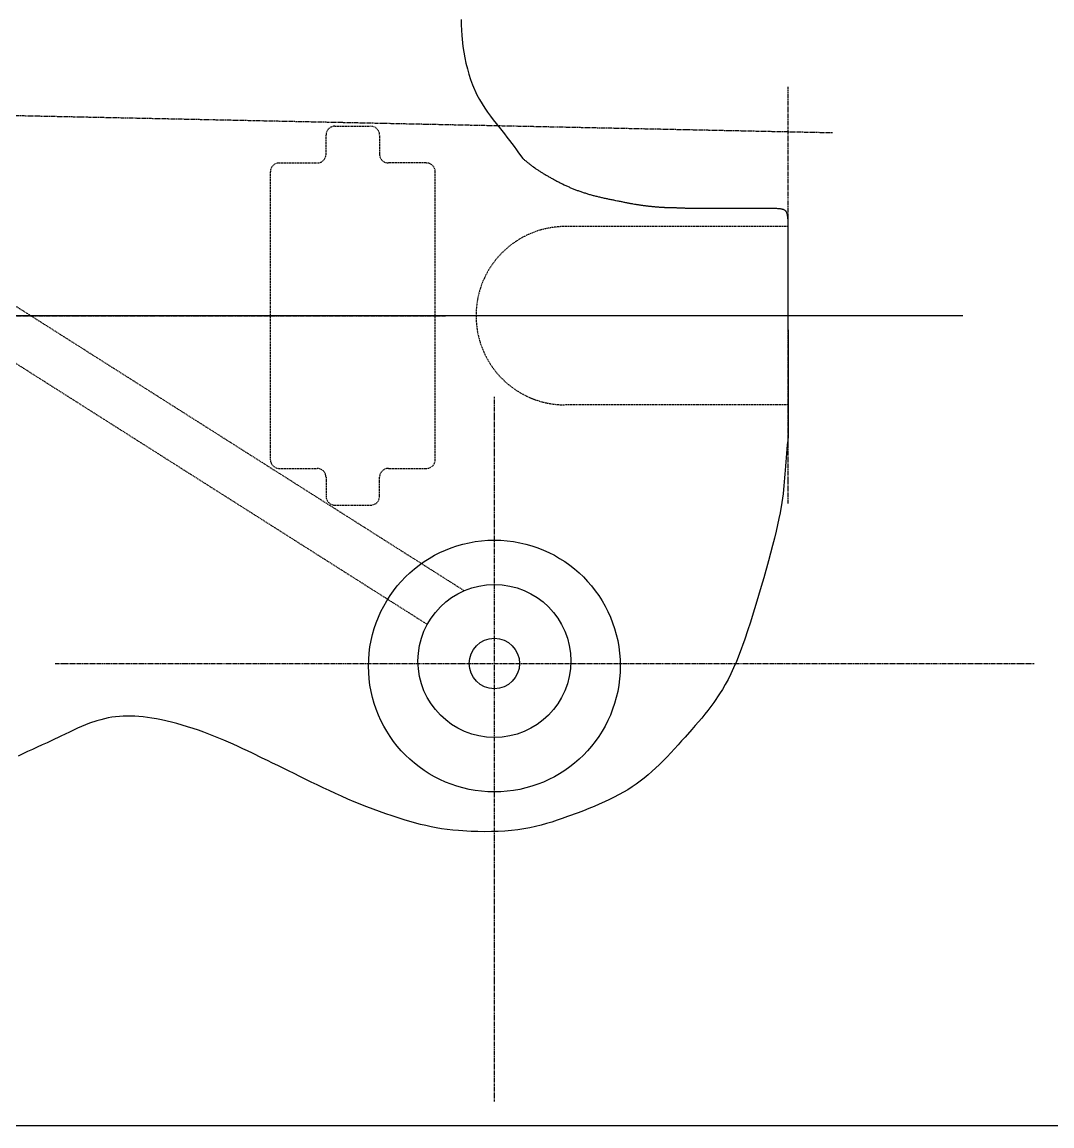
# Model space of a CAD drawing. Extents: x 38 to 1158, y 110 to 906.
# Drawn here: x 759.1 to 990.2, y 109.8 to 357.4 of the extents above; entities that cross this region are included whole.
import ezdxf

# ---------------------------------------------------------------- set-up
doc = ezdxf.new("R2010")
doc.units = 0
doc.linetypes.add('$AUXILIARY', pattern=[0.1, 0.05, -0.05])
doc.linetypes.add('$CONSTRUCTION', pattern=[0.3, 0.2, -0.05, 0, -0.05])
for name, color, linetype in [('$CONSTRUCTION', 254, '$CONSTRUCTION'), ('Body', 7, 'CONTINUOUS'), ('BORDER', 7, 'CONTINUOUS'), ('NECK', 7, 'CONTINUOUS')]:
    doc.layers.add(name, color=color, linetype=linetype)

# ---------------------------------------------------------------- blocks, each defined once
blk = doc.blocks.new('*C91')
at = {"layer": 'Body', "color": 7, "linetype": 'CONTINUOUS'}
for points in [[(930.976009, 264.510467), (930.884411, 263.532135), (930.793464, 262.556226), (930.703821, 261.585162), (930.616132, 260.621366), (930.53105, 259.66726), (930.449226, 258.725267), (930.371312, 257.797809), (930.229818, 255.996191), (930.1665, 255.124213), (930.10344, 254.260491), (930.035034, 253.391476), (929.955676, 252.503622), (929.85976, 251.583379), (929.741681, 250.617202), (929.595834, 249.591541), (929.198413, 247.307579), (928.93694, 246.025251), (928.633149, 244.647662), (928.289307, 243.179678), (927.907682, 241.626163), (927.490541, 239.991984), (927.040151, 238.282005), (926.558779, 236.501093), (925.512157, 232.745927), (924.951626, 230.784002), (924.370285, 228.78619), (923.771504, 226.77294), (923.158654, 224.764705), (922.535105, 222.781933), (921.904228, 220.845076), (921.269392, 218.974583), (920.001328, 215.514495), (919.373935, 213.960527), (918.750629, 212.523082), (918.129347, 211.190968), (917.508022, 209.952994), (916.884589, 208.797966), (916.256984, 207.714692), (915.623141, 206.69198), (914.328481, 204.783471), (913.663847, 203.876364), (912.986596, 202.991492), (912.296543, 202.124108), (911.593504, 201.269464), (910.877294, 200.422812), (910.14773, 199.579402), (909.404627, 198.734487), (907.877067, 197.02115), (907.092436, 196.145), (906.294698, 195.258975), (905.484839, 194.368948), (904.663843, 193.480792), (903.832696, 192.600381), (902.992382, 191.733589), (902.143887, 190.886289), (900.426295, 189.273664), (899.558369, 188.518679), (898.681405, 187.798245), (897.791595, 187.1098), (896.885127, 186.450781), (895.95819, 185.818625), (895.006974, 185.210769), (894.027668, 184.624652), (891.969543, 183.507379), (890.884713, 182.971486), (889.766216, 182.449401), (888.619907, 181.940881), (887.451641, 181.445685), (886.267272, 180.96357), (885.072656, 180.494295), (883.873647, 180.037617), (881.485872, 179.161084), (880.306467, 178.741347), (879.132001, 178.336853), (877.954239, 177.950975), (876.764947, 177.587084), (875.555892, 177.248552), (874.318839, 176.938752), (873.045554, 176.661056), (870.357353, 176.215462), (868.929769, 176.053393), (867.455817, 175.93142), (865.950064, 175.847418), (864.427076, 175.799263), (862.901418, 175.784831), (861.387657, 175.801998), (859.900359, 175.848638), (857.063417, 176.021846), (855.738289, 176.144704), (854.470196, 176.29178), (853.246012, 176.464191), (852.052608, 176.663052), (850.87686, 176.889482), (849.70564, 177.144596), (848.525821, 177.429511), (846.087881, 178.09321), (844.806787, 178.473759), (843.484267, 178.885767), (842.126876, 179.327543), (840.741165, 179.797395), (839.33369, 180.293632), (837.911001, 180.814561), (836.479654, 181.358491), (833.617194, 182.508588), (832.198307, 183.111119), (830.791688, 183.728362), (829.398606, 184.357104), (828.020327, 184.994131), (826.658119, 185.63623), (825.313251, 186.280187), (823.98699, 186.922788), (821.395359, 188.191068), (820.13224, 188.810856), (818.891091, 189.419653), (817.67147, 190.017464), (816.472937, 190.604296), (815.295051, 191.180153), (814.13737, 191.745042), (812.999455, 192.298967), (810.781156, 193.373953), (809.699024, 193.895049), (808.629692, 194.405353), (807.567516, 194.905019), (806.506856, 195.394201), (805.442067, 195.873052), (804.367508, 196.341727), (803.277535, 196.800379), (801.02878, 197.688232), (799.861064, 198.117253), (798.669479, 198.533952), (797.4625, 198.935565), (796.248597, 199.319331), (795.036246, 199.682488), (793.833918, 200.022273), (792.650087, 200.335925), (790.371806, 200.873778), (789.292265, 201.09304), (788.252896, 201.278625), (787.249953, 201.431275), (786.279692, 201.551733), (785.338368, 201.640742), (784.422238, 201.699044), (783.527555, 201.727383), (781.787557, 201.697139), (780.93499, 201.639797), (780.090325, 201.55399), (779.251249, 201.43899), (778.415447, 201.294068), (777.580608, 201.118494), (776.744417, 200.911542), (775.904562, 200.67248), (774.204606, 200.095117), (773.339882, 199.756065), (772.46226, 199.386233), (771.569445, 198.989135), (770.659143, 198.568286), (769.72906, 198.127202), (768.776902, 197.669396), (767.800374, 197.198384), (765.765033, 196.230797), (764.703715, 195.740543), (763.621356, 195.246879), (762.528166, 194.749059), (761.434357, 194.246336), (760.35014, 193.737963), (759.285725, 193.223193), (758.251324, 192.70128)], [(857.602377, 357.930971), (857.621003, 356.763305), (857.670471, 355.57033), (857.752613, 354.356438), (858.022246, 351.883473), (858.213165, 350.633471), (858.442673, 349.381841), (858.711187, 348.134695), (859.019125, 346.898146), (859.366906, 345.678304), (859.754947, 344.481282), (860.183668, 343.313192), (861.164818, 341.088255), (861.71676, 340.042129), (862.303113, 339.04037), (862.916353, 338.080075), (863.548958, 337.158343), (864.193403, 336.272274), (864.842167, 335.418965), (865.487726, 334.595516), (866.739137, 333.02659), (867.331675, 332.275402), (867.901302, 331.543019), (868.450883, 330.82709), (868.983282, 330.125264), (869.501362, 329.435192), (870.007986, 328.754522), (870.506019, 328.080903), (871.487767, 326.745419)]]:
    blk.add_lwpolyline(points, dxfattribs=at)
blk = doc.blocks.new('*C92')
at = {"layer": 'Body', "color": 7, "linetype": 'CONTINUOUS'}
blk.add_lwpolyline([(871.487767, 326.745419), (871.615822, 326.640327), (871.743933, 326.535269), (871.872154, 326.430278), (872.00054, 326.325386), (872.129147, 326.220628), (872.25803, 326.116038), (872.387244, 326.011647), (872.516845, 325.907491), (872.646886, 325.803601), (872.777425, 325.700012), (872.908515, 325.596757), (873.040212, 325.49387), (873.172572, 325.391383), (873.305649, 325.28933), (873.439498, 325.187745), (873.574175, 325.086661), (873.709735, 324.986111), (873.846233, 324.886129), (874.122264, 324.688001), (874.261902, 324.589908), (874.402673, 324.492428), (874.544604, 324.395508), (874.687723, 324.299093), (874.832058, 324.203129), (874.977638, 324.107562), (875.124492, 324.012337), (875.272646, 323.9174), (875.422129, 323.822697), (875.572971, 323.728174), (875.725198, 323.633776), (875.878839, 323.53945), (876.033922, 323.44514), (876.190476, 323.350794), (876.348528, 323.256355), (876.508107, 323.161771), (876.669242, 323.066987), (876.83196, 322.971949), (877.162258, 322.780892), (877.329876, 322.684789), (877.499079, 322.588351), (877.669784, 322.491664), (877.841906, 322.39481), (878.015362, 322.297872), (878.190069, 322.200934), (878.365944, 322.10408), (878.542904, 322.007393), (878.720864, 321.910956), (878.899741, 321.814852), (879.079452, 321.719165), (879.259914, 321.623979), (879.441043, 321.529377), (879.622756, 321.435441), (879.804969, 321.342257), (879.9876, 321.249906), (880.170564, 321.158473), (880.353778, 321.06804), (880.720623, 320.890511), (880.904108, 320.803564), (881.087635, 320.717847), (881.271245, 320.633339), (881.454981, 320.55002), (881.638883, 320.467869), (881.822993, 320.386864), (882.007354, 320.306985), (882.192007, 320.228211), (882.376993, 320.150521), (882.562355, 320.073894), (882.748134, 319.99831), (882.934371, 319.923748), (883.121109, 319.850186), (883.308388, 319.777605), (883.496252, 319.705982), (883.684741, 319.635298), (883.873897, 319.565531), (884.063763, 319.496661), (884.445786, 319.361526), (884.638021, 319.295224), (884.831091, 319.229756), (885.024994, 319.165121), (885.219731, 319.101321), (885.415302, 319.038354), (885.611707, 318.976222), (885.808946, 318.914924), (886.007019, 318.854459), (886.205926, 318.794829), (886.405667, 318.736032), (886.606242, 318.67807), (886.807651, 318.620941), (887.009894, 318.564647), (887.212971, 318.509187), (887.416882, 318.45456), (887.621627, 318.400768), (887.827206, 318.347809), (888.033619, 318.295685), (888.448946, 318.193938), (888.657848, 318.144308), (888.867499, 318.095471), (889.077818, 318.047384), (889.288721, 318.000007), (889.500124, 317.953296), (889.711944, 317.907211), (889.924097, 317.86171), (890.136501, 317.816751), (890.349072, 317.772292), (890.561725, 317.728292), (890.774379, 317.684709), (890.98695, 317.641501), (891.199354, 317.598627), (891.411507, 317.556045), (891.623327, 317.513713), (891.83473, 317.471589), (892.045633, 317.429633), (892.255952, 317.387801), (892.674505, 317.304346), (892.882565, 317.262657), (893.089666, 317.22103), (893.295682, 317.179529), (893.50049, 317.138215), (893.703963, 317.097151), (893.905977, 317.056401), (894.106406, 317.016025), (894.305125, 316.976087), (894.50201, 316.93665), (894.696934, 316.897775), (894.889774, 316.859526), (895.080404, 316.821966), (895.268698, 316.785155), (895.454532, 316.749158), (895.637781, 316.714037), (895.81832, 316.679853), (895.996022, 316.646671), (896.170765, 316.614552), (896.510866, 316.553754), (896.676035, 316.525179), (896.838097, 316.497793), (896.997282, 316.471533), (897.153818, 316.446336), (897.307937, 316.42214), (897.459866, 316.398882), (897.609835, 316.3765), (897.758073, 316.35493), (897.904811, 316.334112), (898.050276, 316.313981), (898.194699, 316.294476), (898.338309, 316.275534), (898.481335, 316.257093), (898.624007, 316.239089), (898.766553, 316.22146), (898.909204, 316.204145), (899.052189, 316.187079), (899.195736, 316.170201), (899.485437, 316.136758), (899.631987, 316.120085), (899.779641, 316.103454), (899.928255, 316.086906), (900.077682, 316.070483), (900.227776, 316.054227), (900.378392, 316.03818), (900.529383, 316.022383), (900.680603, 316.006878), (900.831906, 315.991706), (900.983147, 315.976909), (901.134179, 315.96253), (901.284857, 315.948609), (901.435035, 315.935189), (901.584566, 315.922311), (901.733305, 315.910016), (901.881106, 315.898347), (902.027822, 315.887346), (902.173309, 315.877053), (902.460007, 315.858761), (902.600976, 315.850827), (902.740423, 315.843665), (902.878494, 315.837212), (903.015335, 315.831406), (903.151091, 315.826183), (903.285909, 315.821481), (903.419935, 315.817238), (903.553315, 315.813391), (903.686194, 315.809878), (903.818719, 315.806636), (903.951035, 315.803602), (904.083289, 315.800715), (904.215626, 315.79791), (904.348193, 315.795127), (904.481134, 315.792302), (904.614597, 315.789372), (904.748728, 315.786276), (904.883671, 315.782951), (905.156581, 315.775361), (905.294826, 315.77099), (905.434384, 315.766243), (905.575318, 315.761163), (905.717691, 315.75579), (905.861565, 315.750168), (906.007002, 315.744337), (906.154066, 315.738339), (906.302819, 315.732216), (906.453324, 315.72601), (906.605642, 315.719762), (906.759836, 315.713514), (906.91597, 315.707308), (907.074105, 315.701185), (907.234305, 315.695187), (907.396631, 315.689356), (907.561146, 315.683734), (907.727913, 315.678361), (907.896994, 315.673281), (908.24235, 315.664163), (908.41871, 315.660198), (908.597395, 315.656631), (908.778229, 315.653444), (908.961035, 315.650616), (909.145637, 315.648129), (909.331858, 315.645963), (909.519521, 315.644101), (909.70845, 315.642522), (909.898468, 315.641208), (910.089398, 315.64014), (910.281065, 315.639298), (910.473291, 315.638663), (910.665899, 315.638217), (910.858714, 315.637941), (911.051559, 315.637815), (911.244256, 315.637821), (911.43663, 315.637938), (911.628503, 315.63815), (912.010044, 315.638776), (912.199377, 315.639155), (912.387627, 315.639567), (912.574738, 315.640008), (912.760657, 315.640474), (912.945329, 315.640962), (913.128701, 315.641468), (913.310717, 315.641988), (913.491325, 315.64252), (913.67047, 315.643058), (913.848097, 315.643601), (914.024154, 315.644143), (914.198584, 315.644681), (914.371335, 315.645213), (914.542353, 315.645733), (914.711582, 315.646239), (914.87897, 315.646727), (915.044461, 315.647193), (915.208002, 315.647634), (915.529017, 315.648426), (915.686422, 315.64877), (915.841901, 315.649079), (915.995641, 315.649356), (916.147827, 315.649603), (916.298646, 315.64982), (916.448284, 315.650011), (916.596928, 315.650175), (916.744764, 315.650317), (916.891979, 315.650437), (917.038758, 315.650536), (917.185289, 315.650618), (917.331758, 315.650684), (917.478351, 315.650735), (917.625254, 315.650773), (917.772654, 315.6508), (917.920738, 315.650819), (918.069691, 315.65083), (918.219701, 315.650836), (918.523634, 315.650838), (918.677848, 315.650838), (918.833376, 315.650838), (918.989913, 315.650838), (919.147156, 315.650838), (919.304804, 315.650838), (919.462552, 315.650838), (919.620098, 315.650838), (919.77714, 315.650838), (919.933374, 315.650838), (920.088497, 315.650838), (920.242207, 315.650838), (920.394201, 315.650838), (920.544176, 315.650838), (920.691828, 315.650838), (920.836856, 315.650838), (920.978955, 315.650838), (921.117825, 315.650838), (921.25316, 315.650838), (921.512019, 315.650838), (921.63504, 315.650838), (921.753934, 315.650838), (921.86902, 315.650838), (921.980612, 315.650838), (922.089027, 315.650838), (922.194582, 315.650838), (922.297593, 315.650838), (922.398376, 315.650838), (922.497247, 315.650838), (922.594523, 315.650838), (922.690521, 315.650838), (922.785556, 315.650838), (922.879945, 315.650838), (922.974004, 315.650838), (923.068049, 315.650838), (923.162398, 315.650838), (923.257365, 315.650838), (923.353268, 315.650838), (923.549147, 315.650838), (923.649701, 315.650838), (923.752133, 315.650838), (923.856435, 315.650838), (923.962603, 315.650838), (924.070628, 315.650838), (924.180504, 315.650838), (924.292224, 315.650838), (924.405781, 315.650838), (924.521169, 315.650838), (924.638382, 315.650838), (924.757411, 315.650838), (924.878251, 315.650838), (925.000895, 315.650838), (925.125336, 315.650838), (925.251567, 315.650838), (925.379582, 315.650838), (925.509374, 315.650838), (925.640935, 315.650838), (925.909343, 315.650838), (926.04613, 315.650831), (926.184391, 315.650784), (926.32385, 315.650657), (926.464231, 315.650409), (926.605258, 315.649999), (926.746656, 315.649389), (926.888148, 315.648536), (927.029458, 315.647402), (927.17031, 315.645946), (927.310428, 315.644128), (927.449538, 315.641907), (927.587361, 315.639243), (927.723623, 315.636096), (927.858048, 315.632426), (927.990359, 315.628192), (928.120281, 315.623354), (928.247537, 315.617872), (928.371853, 315.611705), (928.610555, 315.597158), (928.724444, 315.588693), (928.834608, 315.579363), (928.941091, 315.569105), (929.043936, 315.557859), (929.143188, 315.545565), (929.23889, 315.53216), (929.331087, 315.517586), (929.419822, 315.50178), (929.505139, 315.484681), (929.587083, 315.466229), (929.665697, 315.446363), (929.741025, 315.425022), (929.813111, 315.402145), (929.881999, 315.377671), (929.947733, 315.351539), (930.010356, 315.323689), (930.069914, 315.294059), (930.126449, 315.262589), (930.230628, 315.193883), (930.278371, 315.156536), (930.323333, 315.117165), (930.365625, 315.075769), (930.405357, 315.032347), (930.442639, 314.986898), (930.477581, 314.939422), (930.510293, 314.889917), (930.540884, 314.838382), (930.569467, 314.784817), (930.596149, 314.72922), (930.621042, 314.671591), (930.644256, 314.611928), (930.6659, 314.550232), (930.686085, 314.4865), (930.704921, 314.420732), (930.722518, 314.352928), (930.738986, 314.283085), (930.754435, 314.211204), (930.782716, 314.061321), (930.795757, 313.983334), (930.808143, 313.903409), (930.81991, 313.821646), (930.831091, 313.738147), (930.841721, 313.653015), (930.851835, 313.566352), (930.861467, 313.47826), (930.870652, 313.388841), (930.879423, 313.298197), (930.887815, 313.20643), (930.895864, 313.113643), (930.903602, 313.019936), (930.911065, 312.925413), (930.918287, 312.830176), (930.925302, 312.734326), (930.932146, 312.637965), (930.938851, 312.541196), (930.945454, 312.444121), (930.958486, 312.249461)], dxfattribs=at)

msp = doc.modelspace()

# ---------------------------------------------------------------- linework, layer by layer
at = {"layer": '$CONSTRUCTION'}
for p, q in [((472.219238, 342.414259), (940.985901, 332.582393)), ((930.976009, 249.417419), (930.976009, 342.824493)), ((366.030945, 291.517756), (854.110962, 291.517756)), ((865.084037, 115.27227), (865.084037, 273.356445)), ((766.563721, 213.510293), (986.187805, 213.510293))]:
    msp.add_line(p, q, dxfattribs=at)
at = {"layer": 'Body', "color": 7, "linetype": '$AUXILIARY'}
for p, q in [((646.171277, 364.386618), (858.435415, 229.767142)), ((643.013302, 353.570834), (850.024416, 222.282865))]:
    msp.add_line(p, q, dxfattribs=at)
at = {"layer": 'Body', "color": 7, "linetype": 'CONTINUOUS'}
for centre, radius in [((865.084037, 212.945707), 28.239571), ((865.084037, 214.07488), 17.149982), ((865.084037, 213.510293), 5.651622)]:
    msp.add_circle(centre, radius, dxfattribs=at)
at = {"layer": 'BORDER', "color": 7, "linetype": 'CONTINUOUS'}
msp.add_lwpolyline([(39.268144, 906.147238), (1158.101967, 906.147238), (1158.101967, 109.793407), (39.268144, 109.793407), (39.268144, 906.147238), (39.268144, 906.147238)], close=True, dxfattribs=at)
at = {"layer": 'NECK', "color": 7, "linetype": '$AUXILIARY'}
for p, q in [((827.309078, 327.767749), (827.309078, 332.017749)), ((829.309078, 334.017749), (837.309069, 334.017749)), ((839.309069, 332.017749), (839.309069, 327.767749)), ((816.809072, 325.767749), (825.309078, 325.767749)), ((849.809072, 325.767749), (841.309069, 325.767749)), ((814.809072, 323.767749), (814.809072, 259.267749)), ((851.809072, 259.267749), (851.809072, 323.767749)), ((930.966095, 311.517756), (880.966095, 311.517756)), ((930.966095, 271.517756), (880.966095, 271.517756)), ((816.809072, 257.267749), (825.309078, 257.267749)), ((827.309078, 255.267749), (827.309078, 251.017749)), ((839.309069, 251.017749), (839.309069, 255.267749)), ((841.309069, 257.267749), (849.809072, 257.267749)), ((829.309078, 249.017749), (837.309069, 249.017749))]:
    msp.add_line(p, q, dxfattribs=at)
at = {"layer": 'NECK', "color": 7, "linetype": 'CONTINUOUS'}
msp.add_line((930.958486, 312.249461), (930.976009, 264.510467), dxfattribs=at)
at = {"layer": 'NECK', "color": 1, "linetype": 'CONTINUOUS'}
msp.add_line((970.208952, 291.517756), (480.403658, 291.517756), dxfattribs=at)
at = {"layer": 'NECK', "color": 7, "linetype": '$AUXILIARY'}
for centre, radius, start, end in [((829.309078, 332.017749), 2, 90, 180), ((837.309069, 332.017749), 2, 0, 90), ((825.309078, 327.767749), 2, -90, 0), ((841.309069, 327.767749), 2, 180, 270), ((816.809072, 323.767749), 2, 90, 180), ((849.809072, 323.767749), 2, 0, 90), ((880.966095, 291.517756), 20, 90, 270), ((816.809072, 259.267749), 2, 180, 270), ((849.809072, 259.267749), 2, -90, 0), ((825.309078, 255.267749), 2, 0, 90), ((841.309069, 255.267749), 2, 90, 180), ((829.309078, 251.017749), 2, 180, 270), ((837.309069, 251.017749), 2, -90, 0)]:
    msp.add_arc(centre, radius, start, end, dxfattribs=at)

# ---------------------------------------------------------------- block references
at = {"layer": 'Body', "color": 7, "linetype": 'CONTINUOUS'}
for name in ['*C91', '*C92']:
    msp.add_blockref(name, (0, 0), dxfattribs=at)

doc.saveas('drawing.dxf')
